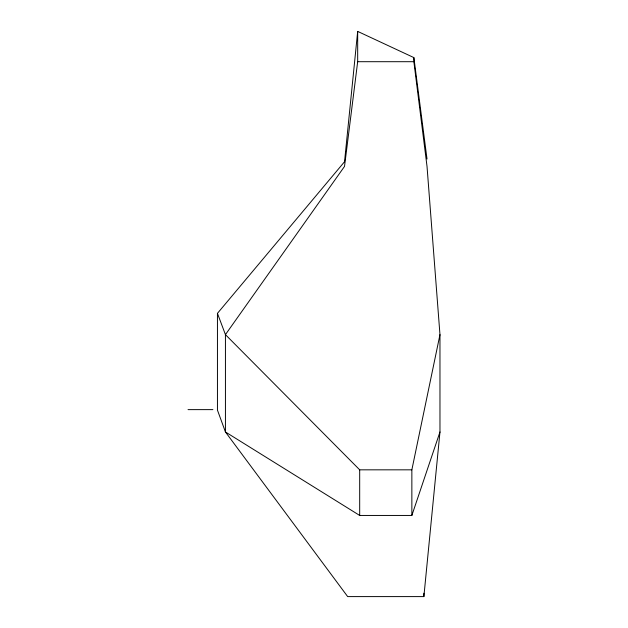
<?xml version="1.0" encoding="UTF-8"?>
<svg xmlns="http://www.w3.org/2000/svg" width="628" height="628" viewBox="0 0 628 628"><rect width="100%" height="100%" fill="white"/><g stroke="black" fill="none" stroke-linecap="round" stroke-linejoin="round"><path stroke-width="0.94" d="M423.869 596.6L439.969 431.97L439.969 334.63L427.024 166.404L413.868 61.701L413.868 57.595L357.677 31.4L344.536 161.734L217.445 313.364L217.445 410.108L225.436 431.97L347.676 596.6L423.869 596.6L423.869 593.217M357.677 31.4L357.677 61.701L344.521 166.404L225.436 334.63L225.436 431.97L359.687 515.447L411.858 515.447L439.969 431.97M411.858 515.447L411.858 469.83L439.969 334.63M357.677 61.701L413.868 61.701M188.031 409.629L212.884 409.629M217.445 313.364L225.436 334.63L359.687 469.83L411.858 469.83M413.868 57.595L427.009 159.017M359.687 469.83L359.687 515.447"/></g></svg>
